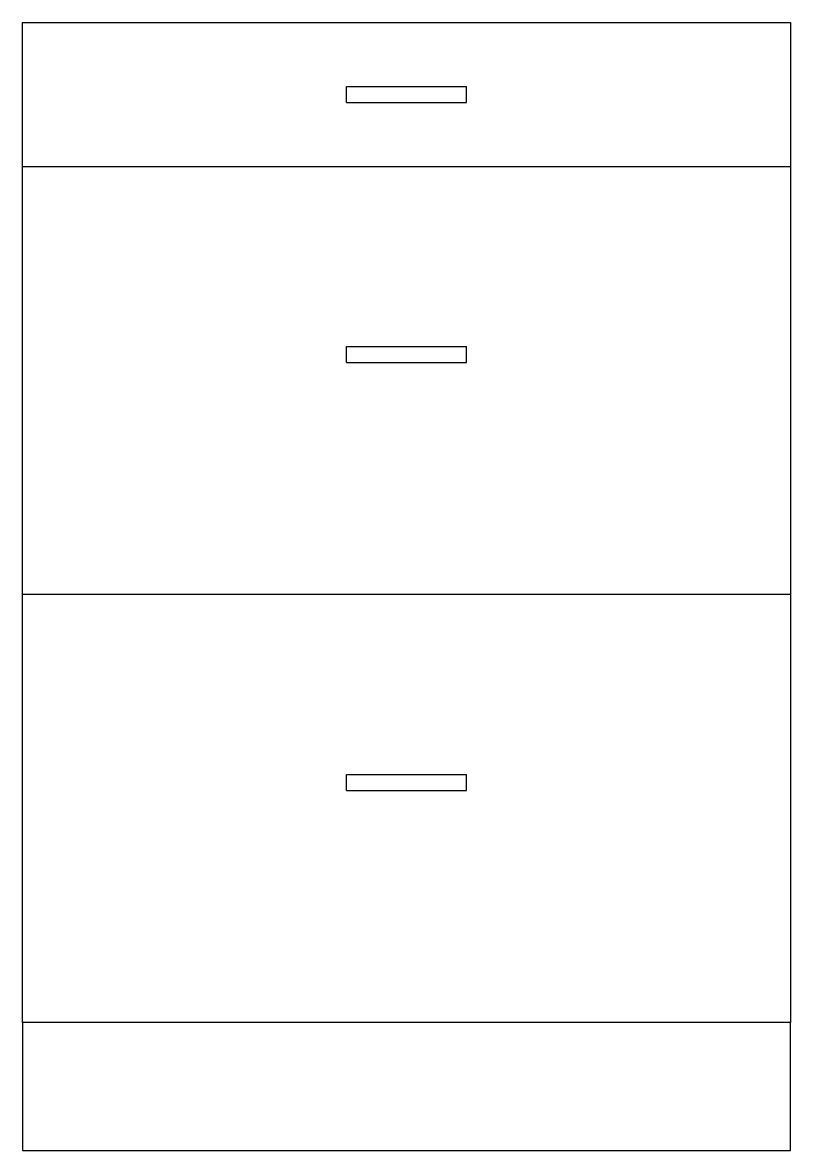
# Model space of a CAD drawing. Extents: x 0 to 24, y 0 to 35.2.
import ezdxf

# ---------------------------------------------------------------- set-up
doc = ezdxf.new("R2010")
doc.units = 0
doc.header["$LTSCALE"] = 3
doc.layers.get('0').update_dxf_attribs({"linetype": 'CONTINUOUS'})

msp = doc.modelspace()

# ---------------------------------------------------------------- linework, layer by layer
at = {"color": 0}
for p, q in [((0, 4), (0, 35.25)), ((0, 35.25), (24, 35.25)), ((24, 35.25), (24, 4)), ((10.125, 33.25), (13.875, 33.25)), ((10.125, 32.75), (10.125, 33.25)), ((13.875, 32.75), (13.875, 33.25)), ((10.125, 32.75), (13.875, 32.75)), ((0, 30.75), (24, 30.75)), ((10.125, 25.125), (13.875, 25.125)), ((10.125, 24.625), (10.125, 25.125)), ((13.875, 24.625), (13.875, 25.125)), ((10.125, 24.625), (13.875, 24.625)), ((24, 17.375), (0, 17.375)), ((10.125, 11.75), (13.875, 11.75)), ((10.125, 11.25), (10.125, 11.75)), ((13.875, 11.25), (13.875, 11.75)), ((10.125, 11.25), (13.875, 11.25)), ((24, 4), (0, 4)), ((0, 4), (0, 0)), ((24, 0), (24, 4)), ((0, 0), (24, 0))]:
    msp.add_line(p, q, dxfattribs=at)

doc.saveas('drawing.dxf')
